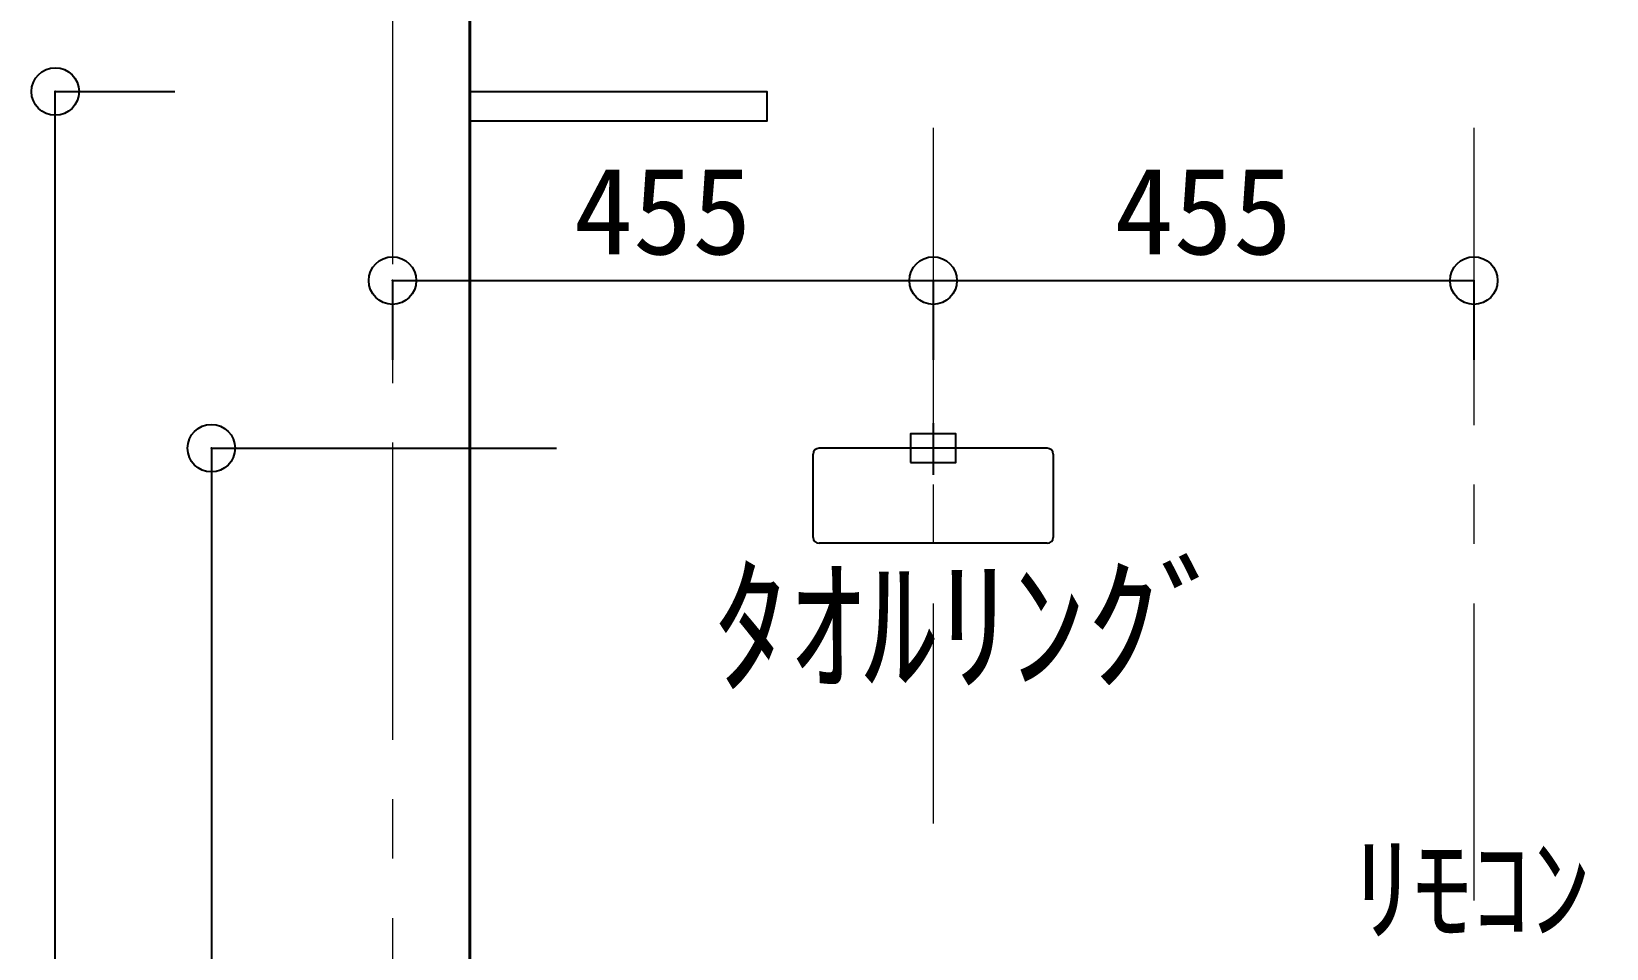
# Model space of a CAD drawing. Units: millimetres at full size. Extents: x -10070 to 9730, y -7239 to 6561.
# Drawn here: x 4799 to 6125, y -4418 to -3646 of the extents above; entities that cross this region are included whole.
import ezdxf
from ezdxf.enums import TextEntityAlignment as Align

# ---------------------------------------------------------------- set-up
doc = ezdxf.new("R2010")
doc.units = ezdxf.units.MM
doc.header["$LTSCALE"] = 50
doc.header["$PDMODE"] = 32
doc.header["$PDSIZE"] = 40
doc.linetypes.add('CHAIN1', pattern=[8, 5, -1, 1, -1])
for name, color, linetype, lineweight in [('B-1_通り芯・通り番号', 1, 'CHAIN1', 18), ('B-3_仕上線(黄)', 3, 'Continuous', 40), ('B-A_文字', 7, 'Continuous', 25), ('B-F_寸法・方位', 7, 'Continuous', 25)]:
    doc.layers.add(name, color=color, linetype=linetype, lineweight=lineweight)
doc.styles.add('ＭＳ ゴシック', font='')
doc.styles.get('ＭＳ ゴシック').set_extended_font_data('MS Gothic')

msp = doc.modelspace()

# ---------------------------------------------------------------- linework, layer by layer
at = {"layer": 'B-1_通り芯・通り番号'}
for p, q in [((5103.1, -2391.96), (5103.1, -6146.71)), ((5103.1, -2391.96), (5103.1, -6146.71)), ((5558.1, -3727.23), (5558.1, -4312.44)), ((6013.1, -3727.23), (6013.1, -5168.71))]:
    msp.add_line(p, q, dxfattribs=at)
at = {"layer": 'B-3_仕上線(黄)'}
msp.add_lwpolyline([(5168.1, -2996.71), (5168.1, -5396.71), (6858.1, -5396.71)], dxfattribs=at)
at = {"layer": 'B-F_寸法・方位'}
for p, q in [((4819.31, -5396.71), (4819.31, -3696.71)), ((4819.31, -3696.71), (4919.91, -3696.71)), ((5103.1, -3855.73), (5558.1, -3855.73)), ((5103.1, -3855.73), (5103.1, -3922.28)), ((5558.1, -3855.73), (5558.1, -3922.28)), ((5558.1, -3855.73), (6013.1, -3855.73)), ((6013.1, -3855.73), (6013.1, -3922.28)), ((5558.1, -3975.71), (5558.1, -4019.1)), ((4950.66, -3996.71), (4950.66, -5396.71)), ((4950.66, -3996.71), (5241.11, -3996.71)), ((5457.1, -4071.71), (5457.1, -4001.71)), ((5654.1, -3996.71), (5462.1, -3996.71)), ((5659.1, -4001.71), (5659.1, -4071.71)), ((5654.1, -4076.71), (5462.1, -4076.71))]:
    msp.add_line(p, q, dxfattribs=at)
for points in [[(5168.1, -3721.71), (5168.1, -3696.71), (5418.1, -3696.71), (5418.1, -3721.71)], [(5539.1, -4008.71), (5577.1, -4008.71), (5577.1, -3984.71), (5539.1, -3984.71)]]:
    msp.add_lwpolyline(points, close=True, dxfattribs=at)
for centre, start, end in [((5462.1, -4001.71), 90, 180), ((5654.1, -4001.71), 0, 90), ((5462.1, -4071.71), 180, 270), ((5654.1, -4071.71), 270, 0)]:
    msp.add_arc(centre, 5, start, end, dxfattribs=at)
for p in [(4819.31, -3696.71), (5103.1, -3855.73), (5558.1, -3855.73), (6013.1, -3855.73), (4950.66, -3996.71)]:
    msp.add_point(p, dxfattribs=at)

# ---------------------------------------------------------------- texts
at = {"layer": 'B-A_文字', "style": 'ＭＳ ゴシック'}
msp.add_text('ﾀｵﾙﾘﾝｸﾞ', height=91.64, dxfattribs=at).set_placement((5373.79, -4219.02), align=Align.BOTTOM_LEFT)
at = {"layer": 'B-F_寸法・方位', "style": 'ＭＳ ゴシック'}
for p in [(5255.6, -3855.73), (5710.6, -3855.73)]:
    msp.add_text('455', height=73.31, dxfattribs=at).set_placement(p, align=Align.BOTTOM_LEFT)
at = {"layer": 'B-F_寸法・方位', "color": 4, "style": 'ＭＳ ゴシック'}
msp.add_text('ﾘﾓｺﾝ', height=73.31, dxfattribs=at).set_placement((5911.43, -4425.58), align=Align.BOTTOM_LEFT)

doc.saveas('drawing.dxf')
